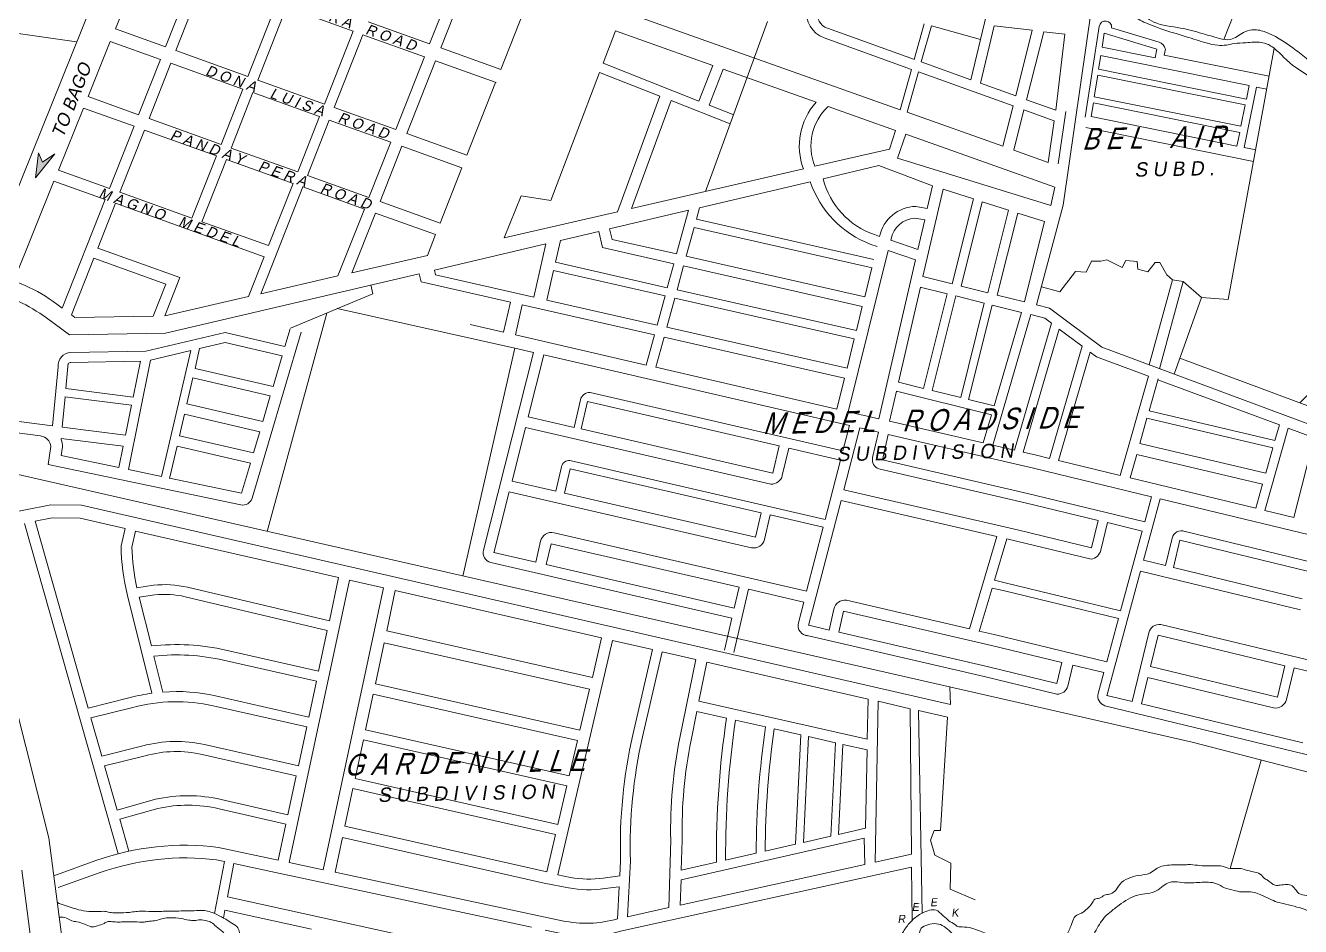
# Model space of a CAD drawing. Header units: metres. Extents: x -460 to 31334, y -1777 to 24987.
# Drawn here: x 101.254 to 102.356, y -750.763 to -749.984 of the extents above; entities that cross this region are included whole.
import ezdxf
from ezdxf.enums import TextEntityAlignment as Align

# ---------------------------------------------------------------- set-up
doc = ezdxf.new("R2010")
doc.units = ezdxf.units.M
doc.header["$MEASUREMENT"] = 0
doc.layers.add('VICINITY_MAP', color=7, linetype='Continuous', lineweight=13)
doc.styles.add('LOT_NO', font='ARIALN.TTF', dxfattribs={"width": 1.5})
doc.styles.add('PX-0', font='leroy')

# ---------------------------------------------------------------- blocks, each defined once
blk = doc.blocks.new('KQEFDFDFG')
at = {"layer": 'VICINITY_MAP', "lineweight": 0}
blk.add_hatch(color=250, dxfattribs=at).paths.add_polyline_path([(25996.659, 4954.055), (25995.899, 4953.554), (25995.645, 4954.116), (25995.473, 4952.574)])
at = {"layer": 'VICINITY_MAP', "color": 250, "lineweight": 0}
for p, q in [((26003.462, 4960.634), (26005.229, 4965.111)), ((26004.101, 4960.404), (26005.868, 4964.881)), ((26019.705, 4960.823), (26021.387, 4965.083)), ((26020.387, 4960.577), (26022.07, 4964.84)), ((26008.528, 4958.813), (26010.296, 4963.29)), ((26009.143, 4958.593), (26010.91, 4963.069)), ((26015.011, 4961.595), (26010.91, 4963.069)), ((26024.081, 4959.25), (26025.769, 4963.526)), ((26053.952, 4962.62), (26052.984, 4958.616)), ((26003.462, 4960.634), (26000.38, 4961.742)), ((26013.244, 4957.119), (26015.011, 4961.595)), ((26019.705, 4960.823), (26015.92, 4962.183)), ((26036.673, 4951.747), (26040.483, 4962.195)), ((26049.51, 4959.865), (26050.12, 4962.06)), ((26049.94, 4959.71), (26050.559, 4961.939)), ((26055.746, 4957.623), (26056.768, 4961.655)), ((26056.413, 4957.383), (26057.475, 4961.571)), ((26060.011, 4956.315), (26060.881, 4961.899)), ((26061.647, 4961.815), (26064.559, 4960.925)), ((26003.157, 4959.862), (26000.07, 4960.972)), ((26013.837, 4956.905), (26015.604, 4961.382)), ((26019.389, 4960.022), (26015.604, 4961.382)), ((26061.189, 4961.486), (26064.428, 4960.497)), ((26008.528, 4958.813), (26004.101, 4960.404)), ((26017.622, 4955.545), (26019.389, 4960.022)), ((26024.081, 4959.25), (26020.387, 4960.577)), ((26060.962, 4960.104), (26070.102, 4958.257)), ((26061.054, 4960.616), (26064.331, 4959.954)), ((26064.428, 4960.497), (26064.319, 4959.956)), ((26064.95, 4960.485), (26064.879, 4960.131)), ((26064.879, 4960.131), (26071.324, 4958.828)), ((26001.813, 4956.458), (26003.157, 4959.862)), ((26002.453, 4956.228), (26003.797, 4959.633)), ((26008.224, 4958.042), (26003.797, 4959.633)), ((26018.304, 4955.3), (26020.071, 4959.777)), ((26023.79, 4958.44), (26020.071, 4959.777)), ((26030.371, 4959.632), (26036.262, 4957.307)), ((26037.123, 4959.491), (26036.262, 4957.307)), ((26037.757, 4959.266), (26036.887, 4957.061)), ((26048.65, 4956.768), (26049.34, 4959.25)), ((26060.842, 4959.255), (26069.933, 4957.418)), ((26013.244, 4957.119), (26009.143, 4958.593)), ((26021.998, 4953.973), (26023.765, 4958.449)), ((26030.156, 4959.067), (26033.869, 4957.602)), ((26049.08, 4956.616), (26049.769, 4959.095)), ((26060.787, 4958.904), (26069.862, 4957.07)), ((26001.813, 4956.458), (25998.701, 4957.576)), ((26006.88, 4954.637), (26008.224, 4958.042)), ((26007.494, 4954.416), (26008.838, 4957.821)), ((26012.939, 4956.347), (26008.838, 4957.821)), ((26031.253, 4950.501), (26033.869, 4957.602)), ((26060.58, 4957.573), (26069.596, 4955.751)), ((26069.805, 4954.446), (26070.557, 4958.165)), ((26069.933, 4957.418), (26070.102, 4958.257)), ((26070.557, 4958.165), (26071.18, 4958.039)), ((26001.535, 4955.752), (25998.417, 4956.872)), ((26017.622, 4955.545), (26013.837, 4956.905)), ((26032.122, 4950.701), (26034.564, 4957.328)), ((26034.564, 4957.328), (26038.187, 4955.899)), ((26036.887, 4957.061), (26038.408, 4956.46)), ((26054.961, 4954.526), (26055.589, 4957.003)), ((26060.521, 4957.195), (26069.52, 4955.377)), ((26069.596, 4955.751), (26069.862, 4957.07)), ((26006.88, 4954.637), (26002.453, 4956.228)), ((26011.595, 4952.942), (26012.939, 4956.347)), ((26012.189, 4952.729), (26013.533, 4956.134)), ((26017.317, 4954.774), (26013.533, 4956.134)), ((26055.629, 4954.288), (26056.256, 4956.763)), ((26058.366, 4953.445), (26058.834, 4956.653)), ((26060.389, 4956.349), (26069.35, 4954.538)), ((26000.025, 4951.928), (26001.535, 4955.752)), ((26000.665, 4951.698), (26002.174, 4955.522)), ((26006.601, 4953.931), (26002.174, 4955.522)), ((26021.998, 4953.973), (26018.304, 4955.3)), ((26048.353, 4955.5), (26047.985, 4954.349)), ((26048.998, 4955.271), (26048.476, 4953.789)), ((26060.067, 4955.672), (26070.364, 4953.591)), ((26069.35, 4954.538), (26069.52, 4955.377)), ((26015.973, 4951.369), (26017.317, 4954.774)), ((26016.656, 4951.124), (26018, 4954.528)), ((26021.693, 4953.201), (26018, 4954.528)), ((26069.805, 4954.446), (26070.508, 4954.304)), ((26005.092, 4950.107), (26006.601, 4953.931)), ((26005.706, 4949.886), (26007.216, 4953.71)), ((26011.317, 4952.237), (26007.216, 4953.71)), ((26011.595, 4952.942), (26007.494, 4954.416)), ((26000.025, 4951.928), (25996.88, 4953.058)), ((26020.349, 4949.796), (26021.693, 4953.201)), ((25999.756, 4951.245), (25996.606, 4952.377)), ((26009.807, 4948.412), (26011.317, 4952.237)), ((26015.973, 4951.369), (26012.189, 4952.729)), ((26050.635, 4952.094), (26050.31, 4950.69)), ((26005.092, 4950.107), (26000.665, 4951.698)), ((26009.318, 4945.456), (26011.91, 4952.023)), ((26015.695, 4950.663), (26011.91, 4952.023)), ((26051.282, 4951.887), (26050.039, 4946.511)), ((26057.915, 4950.872), (26058.158, 4952.016)), ((25997.119, 4944.566), (25999.756, 4951.245)), ((25999.306, 4948.257), (26000.395, 4951.015)), ((26009.538, 4947.73), (26000.395, 4951.015)), ((26014.07, 4946.549), (26015.695, 4950.663)), ((26020.349, 4949.796), (26016.656, 4951.124)), ((26035.628, 4950.584), (26034.891, 4947.898)), ((26036.303, 4950.743), (26036.108, 4950.033)), ((26053.143, 4951.291), (26051.842, 4946.062)), ((26053.693, 4951.115), (26052.401, 4945.923)), ((26055.301, 4950.601), (26054.035, 4945.516)), ((26009.807, 4948.412), (26005.706, 4949.886)), ((26014.928, 4946.746), (26016.377, 4950.418)), ((26020.07, 4949.091), (26016.377, 4950.418)), ((26047.026, 4947.554), (26036.108, 4950.033)), ((26050.148, 4949.991), (26049.727, 4948.17)), ((26055.869, 4950.419), (26054.613, 4945.373)), ((26057.508, 4949.894), (26056.279, 4944.958)), ((26019.566, 4947.813), (26020.07, 4949.091)), ((26030.339, 4948.293), (26030.105, 4949.286)), ((26030.928, 4948.797), (26030.776, 4949.444)), ((26035.97, 4949.527), (26035.486, 4947.762)), ((26046.911, 4947.043), (26035.97, 4949.527)), ((26004.348, 4946.445), (25999.306, 4948.257)), ((26026.86, 4948.523), (26026.117, 4945.248)), ((26027.746, 4948.731), (26027.441, 4947.389)), ((26034.726, 4947.297), (26030.339, 4948.293)), ((26034.891, 4947.898), (26030.928, 4948.797)), ((25997.685, 4944.149), (25999.062, 4947.639)), ((26003.489, 4946.048), (25999.062, 4947.639)), ((26008.572, 4945.284), (26009.538, 4947.73)), ((26034.323, 4945.827), (26027.441, 4947.389)), ((26046.462, 4945.27), (26035.486, 4947.762)), ((26049.582, 4947.543), (26047.322, 4937.764)), ((26019.177, 4946.185), (26019.059, 4946.688)), ((26020.074, 4946.62), (26020.005, 4946.911)), ((26026.117, 4945.248), (26020.074, 4946.62)), ((26027.325, 4946.879), (26026.914, 4945.067)), ((26034.184, 4945.322), (26027.325, 4946.879)), ((26034.726, 4947.297), (26034.323, 4945.827)), ((26035.321, 4947.161), (26034.918, 4945.692)), ((26046.312, 4944.666), (26035.321, 4947.161)), ((26002.708, 4944.069), (26003.489, 4946.048)), ((26003.422, 4944.1), (26004.348, 4946.445)), ((26016.22, 4945.457), (26016.097, 4945.992)), ((26024.676, 4944.937), (26019.177, 4946.185)), ((26049.888, 4945.857), (26048.538, 4940.017)), ((26065.382, 4946.304), (26063.956, 4941.08)), ((26066.045, 4946.198), (26064.598, 4940.841)), ((26011.14, 4943.333), (26016.22, 4945.457)), ((26033.693, 4943.528), (26026.914, 4945.067)), ((26034.184, 4945.322), (26033.693, 4943.528)), ((26034.78, 4945.186), (26034.288, 4943.393)), ((26045.821, 4942.68), (26034.78, 4945.186)), ((26045.946, 4943.188), (26034.918, 4945.692)), ((26050.078, 4939.634), (26051.525, 4945.449)), ((26050.617, 4939.499), (26052.064, 4945.315)), ((26065.485, 4940.512), (26067.172, 4945.226)), ((26024.258, 4943.096), (26024.676, 4944.937)), ((26024.988, 4942.927), (26025.406, 4944.771)), ((26033.528, 4942.927), (26025.406, 4944.771)), ((26052.362, 4939.065), (26053.81, 4944.88)), ((26052.848, 4938.944), (26054.296, 4944.759)), ((26056.105, 4944.309), (26054.421, 4938.552)), ((26056.677, 4944.167), (26054.33, 4936.144)), ((26057.95, 4943.642), (26055.666, 4935.835)), ((26033.528, 4942.927), (26033.019, 4941.07)), ((26034.123, 4942.792), (26033.613, 4940.933)), ((26045.225, 4940.271), (26034.123, 4942.792)), ((26045.375, 4940.876), (26034.288, 4943.393)), ((26058.426, 4943.285), (26056.21, 4935.709)), ((26003.223, 4934.212), (26005.017, 4941.954)), ((26005.279, 4940.855), (26005.564, 4942.081)), ((26059.842, 4942.224), (26057.824, 4935.328)), ((26001.178, 4934.64), (26002.538, 4941.374)), ((26001.471, 4939.103), (26001.918, 4941.317)), ((26060.32, 4941.866), (26058.368, 4935.196)), ((26010.076, 4939.743), (26005.279, 4940.855)), ((26062.177, 4934.275), (26063.908, 4940.381)), ((25997.339, 4939.624), (26001.471, 4939.103)), ((26004.775, 4938.676), (26005.147, 4940.284)), ((26009.91, 4939.181), (26005.147, 4940.284)), ((26050.078, 4939.634), (26048.538, 4940.017)), ((26063.944, 4938.252), (26064.501, 4940.213)), ((25997.275, 4939.12), (26001.37, 4938.604)), ((26048.41, 4939.466), (26047.982, 4937.611)), ((26054.262, 4938.009), (26048.41, 4939.466)), ((26052.362, 4939.065), (26050.617, 4939.499)), ((26054.421, 4938.552), (26052.848, 4938.944)), ((25991.382, 4937.991), (25996.52, 4937.326)), ((26000.998, 4936.763), (26001.37, 4938.604)), ((26004.321, 4936.715), (26004.628, 4938.042)), ((26009.255, 4936.97), (26004.628, 4938.042)), ((26009.44, 4937.595), (26004.775, 4938.676)), ((26054.262, 4938.009), (26053.755, 4936.277)), ((26071.69, 4936.425), (26063.944, 4938.252)), ((26072.147, 4938.036), (26072.149, 4938.045)), ((25997.116, 4937.252), (26000.998, 4936.763)), ((26063.374, 4936.24), (26063.816, 4937.8)), ((26071.562, 4935.974), (26063.816, 4937.8)), ((26071.072, 4932.123), (26072.507, 4937.185)), ((26071.69, 4936.425), (26071.963, 4937.388)), ((25997.05, 4936.553), (26000.859, 4936.072)), ((26008.868, 4935.662), (26004.321, 4936.715)), ((26072.857, 4931.692), (26074.108, 4936.59)), ((26000.594, 4934.763), (26000.859, 4936.072)), ((26003.714, 4934.098), (26004.174, 4936.081)), ((26008.682, 4935.036), (26004.174, 4936.081)), ((26071.12, 4934.413), (26063.374, 4936.24)), ((26071.12, 4934.413), (26071.562, 4935.974)), ((26062.776, 4934.13), (26063.186, 4935.576)), ((26070.931, 4933.749), (26063.186, 4935.576)), ((26070.509, 4932.259), (26070.931, 4933.749)), ((25994.787, 4931.333), (26000.56, 4911.012)), ((25995.443, 4931.461), (25998.707, 4919.973)), ((26052.906, 4924.851), (26054.595, 4930.53)), ((26054.434, 4927.829), (26055.193, 4930.381)), ((26014.785, 4927.842), (26011.076, 4910.479)), ((26014.108, 4927.997), (26013.54, 4925.341)), ((26016.863, 4927.365), (26013.161, 4910.033)), ((26017.594, 4927.197), (26017.066, 4924.724)), ((26038.412, 4923.39), (26039.31, 4927.276)), ((26038.433, 4926.121), (26038.731, 4927.41)), ((26053.496, 4924.675), (26054.293, 4927.355)), ((26037.832, 4923.524), (26038.289, 4925.501)), ((26013.415, 4924.751), (26012.879, 4922.245)), ((26016.91, 4923.993), (26016.368, 4921.456)), ((26030.961, 4924.132), (26027.585, 4909.71)), ((26030.282, 4924.287), (26029.713, 4921.861)), ((26012.746, 4921.624), (26012.276, 4919.422)), ((26016.235, 4920.834), (26015.764, 4918.632)), ((26029.543, 4921.133), (26028.952, 4918.607)), ((26036.27, 4920.398), (26046.619, 4918.058)), ((26046.665, 4920.53), (26046.619, 4918.058)), ((26047.282, 4920.388), (26047.097, 4910.497)), ((26049.263, 4919.934), (26049.338, 4910.99)), ((25998.877, 4919.373), (25999.545, 4917.02)), ((26036.128, 4919.77), (26037.967, 4919.355)), ((26038.517, 4919.23), (26040.361, 4918.813)), ((26049.775, 4919.816), (26050.001, 4907.364)), ((26012.146, 4918.812), (26011.635, 4916.422)), ((26040.901, 4918.691), (26042.54, 4918.32)), ((26015.634, 4918.023), (26015.124, 4915.632)), ((26028.807, 4917.988), (26028.294, 4915.796)), ((26042.212, 4911.603), (26042.54, 4918.32)), ((26042.694, 4911.713), (26043.011, 4918.214)), ((26043.011, 4918.214), (26044.664, 4917.84)), ((26044.384, 4912.097), (26044.664, 4917.84)), ((26044.849, 4912.203), (26045.119, 4917.737)), ((26045.119, 4917.737), (26046.606, 4917.401)), ((26046.606, 4917.401), (26046.516, 4912.583)), ((25999.716, 4916.421), (26000.49, 4913.693)), ((26011.505, 4915.813), (26010.993, 4913.412)), ((26014.993, 4915.023), (26014.498, 4912.705)), ((26028.152, 4915.189), (26027.594, 4912.809)), ((26000.65, 4913.133), (26001.208, 4911.167)), ((26010.871, 4912.842), (26010.397, 4910.624)), ((26027.452, 4912.202), (26026.912, 4909.895)), ((26042.694, 4911.713), (26044.384, 4912.097)), ((26044.849, 4912.203), (26046.516, 4912.583)), ((26014.35, 4912.008), (26013.894, 4909.877)), ((26035.165, 4909.411), (26046.434, 4911.975)), ((26040.345, 4911.178), (26042.212, 4911.603)), ((26044.355, 4911.499), (26044.355, 4911.502)), ((26046.434, 4911.975), (26046.475, 4910.36)), ((26007.089, 4910.531), (26006.484, 4907.336)), ((26037.909, 4910.624), (26039.793, 4911.053)), ((26007.668, 4910.421), (26007.278, 4908.362)), ((26013.161, 4910.033), (26011.076, 4910.479)), ((26035.182, 4910.003), (26037.348, 4910.496)), ((26049.345, 4910.191), (26049.38, 4906.917)), ((26025.456, 4904.37), (26007.278, 4908.362)), ((26007.122, 4907.536), (26007.032, 4907.059)), ((26012.447, 4906.366), (26007.122, 4907.536))]:
    blk.add_line(p, q, dxfattribs=at)
for points in [[(26002.051, 4970.997), (25992.148, 4946.426)], [(26002.179, 4966.207), (26000.38, 4961.742)], [(26022.605, 4966.024), (26048.65, 4956.768)], [(26062.806, 4963.871), (26061.679, 4964.111), (26061.914, 4965.845), (26063.022, 4966.028), (26065.01, 4965.046), (26066.865, 4965.645), (26067.396, 4964.659), (26069.782, 4964.221), (26068.554, 4961.099)], [(26060.433, 4963.148), (26058.675, 4950.906), (26057.028, 4944.771)], [(25997.997, 4960.939), (25991.94, 4961.802)], [(26031.127, 4961.622), (26030.371, 4959.632)], [(26031.127, 4961.622), (26037.123, 4959.491)], [(26050.559, 4961.939), (26053.584, 4961.098)], [(26056.768, 4961.655), (26054.429, 4961.934), (26053.576, 4958.403)], [(26058.214, 4956.735), (26058.776, 4961.416), (26057.475, 4961.571)], [(26000.07, 4960.972), (25998.701, 4957.576)], [(26061.054, 4960.616), (26061.189, 4961.486)], [(26071.64, 4960.55), (26068.806, 4945.099), (26067.172, 4945.226), (26066.045, 4946.198), (26065.382, 4946.304), (26065.05, 4946.611), (26064.601, 4947.372), (26064.33, 4947.366), (26063.865, 4946.793), (26063.265, 4946.966), (26063.212, 4947.431), (26062.528, 4947.504), (26062.287, 4947.076), (26061.345, 4947.545), (26060.989, 4947.462), (26060.403, 4947.461), (26060.07, 4946.772), (26059.418, 4946.824), (26058.467, 4945.57), (26057.325, 4945.876)], [(26060.842, 4959.255), (26060.974, 4960.102)], [(26037.757, 4959.266), (26043.473, 4957.234)], [(26052.984, 4958.616), (26049.94, 4959.71)], [(26030.156, 4959.067), (26027.16, 4951.178), (26025.334, 4951.465), (26024.297, 4948.901)], [(26055.589, 4957.003), (26049.769, 4959.095)], [(26055.746, 4957.623), (26053.576, 4958.403)], [(26060.58, 4957.573), (26060.787, 4958.904)], [(25998.417, 4956.872), (25996.88, 4953.058)], [(26044.217, 4956.97), (26048.353, 4955.5)], [(26058.214, 4956.735), (26056.413, 4957.383)], [(26060.389, 4956.349), (26060.521, 4957.195)], [(26049.08, 4956.616), (26054.961, 4954.526)], [(26058.121, 4956.092), (26056.256, 4956.763)], [(26057.748, 4953.535), (26058.121, 4956.092)], [(26048.998, 4955.271), (26058.158, 4952.016)], [(26047.985, 4954.349), (26047.985, 4954.349), (26043.397, 4953.294)], [(26057.915, 4950.872), (26048.476, 4953.789)], [(26055.629, 4954.288), (26057.748, 4953.535)], [(26042.691, 4953.131), (26032.122, 4950.701)], [(26050.635, 4952.094), (26047.331, 4953.333), (26043.903, 4952.511)], [(26073.214, 4938.741), (26083.162, 4948.807), (26085.257, 4947.891), (26091.428, 4953.306)], [(25996.606, 4952.377), (25994.135, 4946.247)], [(26043.112, 4952.344), (26036.303, 4950.743)], [(26053.143, 4951.291), (26051.282, 4951.887)], [(26035.628, 4950.584), (26030.776, 4949.444)], [(26055.301, 4950.601), (26053.693, 4951.115)], [(26031.253, 4950.501), (26024.297, 4948.901)], [(26057.508, 4949.894), (26055.869, 4950.419)], [(26030.105, 4949.286), (26027.746, 4948.731)], [(26026.86, 4948.523), (26020.005, 4946.911)], [(26049.727, 4948.17), (26048.059, 4948.742)], [(26019.566, 4947.813), (26014.928, 4946.746)], [(26045.448, 4938.186), (26047.905, 4948.119)], [(26049.582, 4947.543), (26047.905, 4948.119)], [(26046.462, 4945.27), (26046.901, 4947.046)], [(26014.07, 4946.549), (26009.318, 4945.456)], [(26051.525, 4945.449), (26049.877, 4945.859)], [(26051.842, 4946.062), (26050.039, 4946.511)], [(26054.035, 4945.516), (26052.401, 4945.923)], [(26008.572, 4945.284), (26003.422, 4944.1)], [(26053.81, 4944.88), (26052.064, 4945.315)], [(26056.279, 4944.958), (26054.613, 4945.373)], [(26009.708, 4930.837), (26013.377, 4944.268)], [(26014.022, 4944.538), (26024.947, 4942.1), (26021.754, 4928.091)], [(26045.946, 4943.188), (26046.312, 4944.666)], [(26056.105, 4944.309), (26054.296, 4944.759)], [(26087.882, 4932.187), (26061.045, 4942.162), (26057.829, 4944.572), (26057.028, 4944.771)], [(26002.708, 4944.069), (25997.893, 4943.995), (25997.685, 4944.149)], [(26022.208, 4943.569), (26024.258, 4943.096)], [(26057.95, 4943.642), (26057.535, 4943.953), (26056.677, 4944.167)], [(26010.808, 4942.214), (26011.128, 4943.295)], [(26024.988, 4942.927), (26033.019, 4941.07)], [(26045.375, 4940.876), (26045.821, 4942.68)], [(26059.842, 4942.224), (26058.426, 4943.285)], [(26005.017, 4941.954), (26002.538, 4941.374)], [(26010.637, 4941.637), (26007.13, 4942.447), (26005.564, 4942.081)], [(26024.947, 4942.1), (26026.089, 4941.836)], [(25991.146, 4935.068), (26066.597, 4917.871), (26082.208, 4913.844), (26086.507, 4927.551), (26088.173, 4933.169), (26065.835, 4941.489)], [(26010.076, 4939.743), (26010.637, 4941.637)], [(26026.734, 4941.687), (26025.773, 4937.887)], [(26026.734, 4941.687), (26045.521, 4937.344)], [(26063.908, 4940.381), (26060.72, 4941.566), (26060.32, 4941.866)], [(26033.613, 4940.933), (26044.752, 4938.358)], [(26044.752, 4938.358), (26045.225, 4940.271)], [(26071.963, 4937.388), (26064.487, 4940.166)], [(25997.291, 4939.118), (25997.116, 4937.252)], [(26009.44, 4937.595), (26009.91, 4939.181)], [(26029.021, 4937.136), (26029.411, 4938.822)], [(26029.411, 4938.822), (26041.191, 4936.099)], [(26029.585, 4939.389), (26045.121, 4935.797)], [(26045.451, 4938.196), (26047.322, 4937.764)], [(26025.607, 4937.231), (26024.773, 4933.935)], [(26025.607, 4937.231), (26040.695, 4933.743)], [(26025.773, 4937.887), (26028.584, 4937.237)], [(26045.521, 4937.344), (26045.121, 4935.797)], [(26046.155, 4937.197), (26045.174, 4933.402)], [(26046.155, 4937.197), (26047.306, 4936.931)], [(26047.982, 4937.611), (26053.755, 4936.277)], [(26074.108, 4936.59), (26072.507, 4937.185)], [(25997.05, 4936.553), (25997.043, 4936.481)], [(26008.868, 4935.662), (26009.255, 4936.97)], [(26029.021, 4937.136), (26040.801, 4934.413)], [(26047.905, 4936.793), (26047.545, 4935.237)], [(26047.905, 4936.793), (26056.84, 4934.727), (26064.098, 4932.972)], [(26041.191, 4936.099), (26040.801, 4934.413)], [(26041.785, 4935.962), (26044.973, 4935.225)], [(26054.33, 4936.144), (26055.666, 4935.835)], [(26056.21, 4935.709), (26057.028, 4935.52), (26057.824, 4935.328)], [(26003.717, 4934.108), (26008.133, 4933.183), (26008.682, 4935.036)], [(26028.336, 4935.2), (26044.028, 4931.573)], [(26044.973, 4935.225), (26044.028, 4931.573)], [(26047.545, 4935.237), (26056.473, 4933.173), (26063.68, 4931.43)], [(26058.368, 4935.196), (26062.177, 4934.275)], [(26001.178, 4934.64), (26003.223, 4934.212)], [(26028.004, 4933.189), (26028.351, 4934.689)], [(26028.351, 4934.689), (26040.095, 4931.975)], [(26047.332, 4934.68), (26056.337, 4932.598), (26060.814, 4931.515)], [(26062.776, 4934.13), (26070.509, 4932.259)], [(26024.607, 4933.278), (26023.657, 4929.523)], [(26024.607, 4933.278), (26039.502, 4929.834)], [(26024.773, 4933.935), (26027.465, 4933.313)], [(26045.174, 4933.402), (26055.939, 4930.914), (26060.407, 4929.833)], [(26028.004, 4933.189), (26039.748, 4930.474)], [(26045.004, 4932.747), (26043.012, 4925.045)], [(26045.004, 4932.747), (26054.595, 4930.53)], [(26064.631, 4932.843), (26063.605, 4929.06)], [(26064.098, 4932.972), (26063.68, 4931.43)], [(26064.631, 4932.843), (26076.711, 4929.921)], [(25991.413, 4931.493), (25996.419, 4932.472), (25998.306, 4932.446), (26051.738, 4920.191), (26051.698, 4921.267)], [(26040.095, 4931.975), (26039.748, 4930.474)], [(26040.646, 4931.847), (26043.904, 4931.094)], [(26071.072, 4932.123), (26072.857, 4931.692)], [(25995.443, 4931.461), (25996.492, 4931.666), (25998.21, 4931.643), (26000.975, 4931.009)], [(26043.904, 4931.094), (26042.889, 4927.167)], [(26060.814, 4931.515), (26060.407, 4929.833)], [(26061.393, 4931.375), (26063.525, 4930.859)], [(26001.626, 4930.86), (26014.108, 4927.997)], [(26027.356, 4930.757), (26042.889, 4927.167)], [(26055.193, 4930.381), (26060.389, 4929.128)], [(26063.525, 4930.859), (26062.197, 4925.959)], [(26065.44, 4928.616), (26065.847, 4930.298)], [(26065.847, 4930.298), (26073.771, 4928.381)], [(26066.005, 4930.868), (26076.288, 4928.38)], [(26023.661, 4929.536), (26026.235, 4928.941)], [(26026.877, 4928.792), (26027.175, 4930.081)], [(26027.175, 4930.081), (26038.731, 4927.41)], [(26023.472, 4928.927), (26038.289, 4925.501)], [(26026.877, 4928.792), (26038.433, 4926.121)], [(26063.605, 4929.06), (26064.955, 4928.733)], [(26065.44, 4928.616), (26073.364, 4926.699)], [(26014.785, 4927.842), (26016.863, 4927.365)], [(26054.434, 4927.829), (26055.097, 4927.676), (26062.197, 4925.959)], [(26063.425, 4928.395), (26061.347, 4920.73)], [(26063.425, 4928.395), (26073.26, 4926.021)], [(26017.594, 4927.197), (26030.282, 4924.287)], [(26039.31, 4927.276), (26042.713, 4926.489)], [(26054.293, 4927.355), (26054.983, 4927.195), (26062.067, 4925.482)], [(26002.594, 4923.791), (26001.844, 4926.788)], [(26045.338, 4926.6), (26052.906, 4924.851)], [(26044.864, 4924.634), (26045.162, 4925.923)], [(26045.162, 4925.923), (26054.261, 4923.82), (26058.587, 4922.774)], [(26062.067, 4925.482), (26061.347, 4922.825)], [(26029.713, 4921.861), (26017.066, 4924.724)], [(26043.016, 4925.061), (26044.269, 4924.772)], [(26053.507, 4924.712), (26054.422, 4924.501), (26061.347, 4922.825)], [(26064.677, 4925.116), (26074.726, 4922.685)], [(26029.543, 4921.133), (26016.91, 4923.993)], [(26030.961, 4924.132), (26033.407, 4923.571)], [(26042.735, 4924.474), (26053.81, 4921.914), (26058.279, 4920.833)], [(26044.864, 4924.634), (26053.99, 4922.525), (26058.276, 4921.488)], [(26064.041, 4922.53), (26064.508, 4924.459)], [(26064.508, 4924.459), (26072.304, 4922.573)], [(26003.302, 4920.958), (26002.749, 4923.168)], [(26034, 4923.435), (26036.069, 4922.96)], [(26036.756, 4922.802), (26036.27, 4920.398)], [(26036.756, 4922.802), (26046.665, 4920.53)], [(26058.587, 4922.774), (26058.276, 4921.488)], [(26059.256, 4922.612), (26061.164, 4922.15)], [(26064.041, 4922.53), (26071.837, 4920.644)], [(26072.304, 4922.573), (26071.837, 4920.644)], [(26072.866, 4922.437), (26074.547, 4922.031)], [(26063.485, 4920.228), (26063.877, 4921.85)], [(26063.877, 4921.85), (26071.596, 4919.983)], [(26028.807, 4917.988), (26016.235, 4920.834)], [(26028.952, 4918.607), (26016.368, 4921.456)], [(26061.351, 4920.744), (26062.904, 4920.369)], [(26047.282, 4920.388), (26049.263, 4919.934)], [(26061.235, 4920.118), (26075.996, 4916.547)], [(26063.485, 4920.228), (26073.395, 4917.831)], [(26049.775, 4919.816), (26051.546, 4919.41)], [(26051.546, 4919.41), (26051.123, 4912.443), (26050.73, 4912.433), (26050.5, 4911.842), (26050.769, 4910.927), (26051.767, 4910.433), (26051.724, 4908.832), (26053.263, 4908.184)], [(26028.294, 4915.796), (26015.764, 4918.632)], [(26028.152, 4915.189), (26015.634, 4918.023)], [(26070.845, 4916.775), (26068.934, 4910.108)], [(26027.594, 4912.809), (26015.124, 4915.632)], [(26027.452, 4912.202), (26014.993, 4915.023)], [(26026.912, 4909.895), (26014.498, 4912.705)], [(26026.75, 4909.201), (26014.35, 4912.008)], [(26047.097, 4910.497), (26049.338, 4910.99)], [(26007.665, 4910.408), (26010.234, 4909.859)], [(26010.234, 4909.859), (26025.972, 4906.497)], [(26035.12, 4907.858), (26046.475, 4910.36)], [(26031.362, 4908.988), (26031.256, 4907.007)], [(26035.165, 4909.411), (26035.12, 4907.858)], [(26031.873, 4907.143), (26034.411, 4907.702)]]:
    blk.add_lwpolyline(points, dxfattribs=at)
for points in [[(26049.34, 4959.25), (26043.964, 4961.183, -0.367047), (26042.91, 4963.016), (26043.065, 4964.02)], [(26049.527, 4959.859), (26044.18, 4961.782, -0.369298), (26043.537, 4962.909), (26043.682, 4963.849)], [(26047.224, 4948.353), (26046.846, 4948.482, -0.221853), (26043.112, 4952.344)], [(26047.378, 4948.976), (26047.054, 4949.088, -0.249814), (26043.903, 4952.511)], [(26047.378, 4948.976, -0.351231), (26049.605, 4950.827), (26050.31, 4950.69)], [(26048.059, 4948.742), (26048.078, 4948.819, -0.341502), (26049.549, 4950.107), (26050.148, 4949.991)], [(26019.059, 4946.688), (26003.458, 4943.02), (25997.552, 4942.929), (25996.146, 4943.965, 0.050614), (25994.412, 4944.991), (25993.738, 4945.263)], [(25997.119, 4944.566), (25996.776, 4944.819, 0.051232), (25994.833, 4945.965), (25994.135, 4946.247)], [(25993.738, 4945.263), (25992.865, 4943.097, 0.178367), (25992.046, 4928.771), (25996.296, 4911.982), (25999.068, 4890.687, -0.038555), (25999.238, 4887.444, -0.038555)], [(25991.291, 4937.288), (25995.777, 4936.707, -0.342935), (25996.422, 4936.056), (25996.254, 4934.947), (26008.099, 4932.465, 0.399311), (26008.787, 4932.89), (26011.809, 4943.094)], [(26010.808, 4942.214), (26007.129, 4943.064), (26002.25, 4941.924), (25997.635, 4941.832, 0.436697), (25996.862, 4940.963), (25996.52, 4937.326)], [(26001.918, 4941.317), (25997.647, 4941.231, 0.496781), (25997.467, 4940.983), (25997.339, 4939.624)], [(26026.089, 4941.836), (26023.015, 4929.685, 0.416803), (26023.472, 4928.927, 0.402165)], [(26028.584, 4937.237), (26028.974, 4938.923, -0.361201), (26029.585, 4939.389, -0.361201)], [(25997.043, 4936.481, -0.079598), (25997.136, 4936.03), (25997.056, 4935.504), (26000.594, 4934.763)], [(26047.306, 4936.931), (26046.947, 4935.375, 0.383639), (26047.332, 4934.68, -0.062351)], [(26041.785, 4935.962), (26041.395, 4934.276, -0.361068), (26040.695, 4933.743, -0.620352)], [(26027.465, 4933.313), (26027.812, 4934.814, -0.369632), (26028.336, 4935.2, -0.369632)], [(26040.646, 4931.847), (26040.299, 4930.346, -0.406607), (26039.502, 4929.834, -0.515218)], [(26002.632, 4920.886), (26001.127, 4926.899, -0.057993), (26000.731, 4929.945), (26000.975, 4931.009)], [(26061.393, 4931.375), (26060.986, 4929.693, -0.295897), (26060.389, 4929.128, -2.203101)], [(26001.701, 4927.376, -0.049987), (26001.4, 4929.875), (26001.626, 4930.86)], [(26026.235, 4928.941), (26026.533, 4930.23, -0.421389), (26027.356, 4930.757, -0.31088)], [(26064.955, 4928.733), (26065.362, 4930.415, -0.452881), (26066.155, 4930.831, -0.183501)], [(26013.553, 4925.338), (26004.809, 4927.402, 0.086645), (26002.728, 4927.525), (26001.701, 4927.376)], [(26013.415, 4924.751), (26004.671, 4926.816, 0.086234), (26002.805, 4926.928), (26001.844, 4926.788)], [(26042.713, 4926.489), (26042.382, 4925.208, 0.480287), (26042.972, 4924.419)], [(26044.269, 4924.772), (26044.567, 4926.061, -0.38385), (26045.338, 4926.6, -0.319701)], [(26062.904, 4920.369), (26063.927, 4924.599, -0.382055), (26064.677, 4925.116, -0.632117)], [(26012.879, 4922.245), (26007.179, 4923.536, 0.083733), (26002.594, 4923.791, 0.083733)], [(26012.746, 4921.624), (26007.038, 4922.916, 0.082098), (26002.749, 4923.168, 0.082098)], [(26033.407, 4923.571), (26032.207, 4918.333, 0.063903), (26031.448, 4910.584), (26031.398, 4909.654)], [(26034, 4923.435), (26032.8, 4918.197, 0.064115), (26032.057, 4910.577), (26031.873, 4907.143)], [(26036.069, 4922.96), (26035.093, 4918.132, 0.055035), (26034.531, 4911.859), (26034.411, 4907.702)], [(26059.256, 4922.612), (26058.945, 4921.326, -0.36273), (26058.279, 4920.833, -10.847888)], [(26072.866, 4922.437), (26072.4, 4920.508, -0.39649), (26071.596, 4919.983, 18.757275)], [(26061.164, 4922.15), (26060.818, 4920.873, 0.404725), (26061.235, 4920.118)], [(26002.632, 4920.886, 0.031226), (26001.296, 4920.616), (25998.707, 4919.973)], [(26012.276, 4919.422), (26006.541, 4920.72, 0.074766), (26003.302, 4920.958, 0.074766)], [(26012.146, 4918.812), (26006.404, 4920.112, 0.122026), (26001.452, 4920.012), (25998.877, 4919.373)], [(26036.143, 4919.767), (26035.784, 4917.993, 0.05519), (26035.236, 4911.857), (26035.182, 4910.003)], [(26011.635, 4916.422), (26005.864, 4917.728, 0.122755), (26002.066, 4917.646), (25999.545, 4917.02)], [(26011.505, 4915.813), (26005.727, 4917.121, 0.122998), (26002.223, 4917.043), (25999.716, 4916.421)], [(26010.993, 4913.412), (26006.887, 4914.352, 0.111578), (26002.845, 4914.362), (26000.49, 4913.693)], [(26010.871, 4912.842), (26006.757, 4913.783, 0.111094), (26002.988, 4913.797), (26000.65, 4913.133)], [(25996.598, 4909.665), (25999.184, 4910.588, -0.117957), (26006.73, 4911.407), (26010.397, 4910.624)], [(25996.861, 4908.929), (25999.447, 4909.852, -0.117429), (26006.599, 4910.636), (26007.089, 4910.531)], [(25994.626, 4910.013), (25997.174, 4890.44, -0.149078), (25995.32, 4879.409), (25972.281, 4830.852), (25963.476, 4812.659)], [(26013.894, 4909.877), (26027.86, 4906.894, 0.12256), (26031.256, 4907.007)], [(26026.807, 4906.319), (26027.697, 4906.129, 0.121772), (26031.447, 4906.249), (26049.345, 4910.191)], [(26026.75, 4909.201), (26028.248, 4908.918, 0.082515), (26030.476, 4908.869), (26031.362, 4908.988)], [(26027.585, 4909.71), (26028.369, 4909.562, 0.082628), (26030.386, 4909.518), (26031.398, 4909.654)]]:
    blk.add_lwpolyline(points, format="xyb", dxfattribs=at)
blk.add_lwpolyline([(25995.645, 4954.116), (25995.473, 4952.574), (25996.659, 4954.055), (25995.899, 4953.554)], close=True, dxfattribs=at)
for centre, radius, start, end in [((26061.262, 4961.84), 0.386, 356.28591, 171.14634), ((26064.394, 4960.385), 0.565, 10.1617, 73.01656), ((26046.471, 4954.537), 4.033, 138.02602, 200.39493), ((26046.471, 4954.537), 3.317, 132.81478, 202.01578), ((26093.614, 4911.015), 56.269, 171.47663, 180.52823), ((26093.614, 4911.015), 55.706, 171.51927, 180.40218), ((26093.614, 4911.015), 53.821, 171.66876, 179.95983), ((26093.614, 4911.015), 53.269, 171.71454, 179.82425)]:
    blk.add_arc(centre, radius, start, end, dxfattribs=at)
for points in [[(26007.828, 4980.231), (26008.459, 4980.106), (26009.303, 4980.123), (26009.745, 4980.131), (26010.465, 4980.266), (26010.864, 4980.395), (26011.632, 4980.169), (26012.159, 4979.939), (26012.607, 4979.666), (26012.942, 4978.991), (26013.394, 4978.478), (26014.123, 4978.171), (26014.526, 4978.139), (26015.33, 4978.115), (26015.932, 4978.167), (26016.255, 4978.093), (26016.82, 4977.944), (26017.305, 4977.833), (26017.824, 4978.004), (26018.904, 4978.226), (26019.346, 4978.235), (26019.914, 4977.965), (26020.844, 4977.662), (26021.977, 4977.283), (26022.225, 4976.927), (26022.871, 4976.779), (26024.355, 4976.889), (26024.715, 4976.977), (26025.323, 4976.748), (26025.486, 4976.631), (26025.694, 4976.273), (26025.903, 4975.876), (26026.035, 4975.276), (26025.851, 4974.429), (26025.778, 4974.067), (26025.949, 4973.548), (26026.274, 4973.394), (26026.67, 4973.683), (26026.822, 4974.087), (26026.737, 4974.327), (26026.726, 4974.889), (26027.038, 4975.377), (26027.234, 4975.621), (26027.955, 4975.716), (26028.315, 4975.804), (26028.756, 4975.853), (26029.236, 4975.983), (26029.799, 4975.954), (26030.282, 4975.883), (26030.849, 4975.694), (26031.336, 4975.422), (26031.786, 4975.03), (26032.534, 4974.919), (26033.161, 4975.734), (26033.717, 4976.067), (26034.516, 4976.283), (26034.753, 4976.489), (26035.633, 4976.667), (26036.148, 4977.079), (26036.786, 4977.292), (26037.104, 4977.459), (26037.627, 4977.47), (26038.027, 4977.558), (26038.832, 4977.454), (26039.237, 4977.301), (26039.767, 4976.95), (26040.335, 4976.64), (26040.902, 4976.451), (26041.545, 4976.424), (26042.308, 4976.439), (26042.747, 4976.608), (26043.388, 4976.701), (26043.949, 4976.793), (26044.789, 4976.814), (26045.36, 4976.54), (26045.766, 4976.347), (26046.212, 4976.155), (26047.132, 4976.334), (26047.558, 4977.146), (26047.426, 4977.745), (26046.973, 4978.258), (26046.803, 4978.737), (26047.516, 4979.273), (26047.835, 4979.4), (26048.438, 4979.372), (26049.032, 4979.387), (26049.772, 4978.957), (26049.979, 4978.68), (26050.147, 4978.322), (26050.485, 4977.485), (26050.704, 4976.566), (26051.074, 4976.132), (26051.594, 4976.262), (26051.706, 4976.706), (26051.693, 4977.349), (26052.009, 4977.636), (26052.447, 4977.845), (26052.766, 4977.932), (26053.493, 4977.786), (26054.422, 4977.523), (26055.069, 4977.295), (26055.523, 4976.702), (26055.453, 4976.219), (26055.465, 4975.617), (26055.757, 4975.061), (26056.345, 4973.787), (26056.631, 4973.552), (26057.652, 4972.729), (26058.098, 4972.537), (26058.866, 4972.272), (26060.002, 4971.732), (26060.854, 4971.348), (26061.338, 4971.237), (26061.78, 4971.246), (26062.223, 4971.214), (26062.669, 4970.982), (26063.343, 4970.498), (26063.718, 4969.823), (26063.854, 4969.023), (26064.188, 4968.427), (26064.396, 4968.07), (26064.643, 4967.754), (26064.818, 4967.034), (26064.637, 4966.067), (26064.367, 4965.499), (26064.015, 4965.011), (26063.743, 4964.523), (26063.552, 4964.038), (26063.481, 4963.554), (26063.575, 4962.874), (26063.743, 4962.516), (26064.232, 4962.164), (26065.887, 4961.796), (26067.22, 4961.461), (26068.271, 4961.16), (26068.955, 4961.094), (26069.75, 4961.511), (26070.269, 4961.682), (26071.035, 4961.577), (26072.783, 4960.568), (26073.599, 4959.942), (26074.131, 4959.47), (26074.497, 4959.237), (26074.862, 4959.083), (26075.266, 4958.971), (26075.669, 4958.899), (26076.113, 4958.827), (26076.476, 4958.714), (26076.563, 4958.395), (26076.976, 4957.841), (26077.107, 4957.321), (26077.554, 4957.049), (26078.085, 4956.618), (26078.519, 4956.17), (26079.653, 4955.751), (26080.055, 4955.759), (26080.45, 4956.088), (26080.925, 4956.459), (26081.68, 4956.876), (26081.955, 4957.162), (26082.033, 4957.284), (26082.792, 4957.54), (26082.95, 4957.664), (26083.633, 4957.677), (26084.358, 4957.571), (26084.965, 4957.343), (26085.492, 4957.112), (26085.896, 4957.04), (26086.374, 4957.25), (26086.693, 4957.377), (26087.255, 4957.388), (26087.782, 4957.158), (26088.066, 4957.003), (26088.511, 4956.891), (26088.954, 4956.82), (26089.235, 4956.825), (26089.679, 4956.714), (26090.049, 4956.32), (26090.296, 4956.043), (26090.586, 4955.567), (26090.995, 4955.214), (26091.36, 4955.061), (26091.73, 4954.627), (26092.942, 4954.33), (26093.624, 4954.343), (26094.389, 4954.278), (26094.831, 4954.287), (26095.147, 4954.574), (26095.463, 4954.821), (26095.66, 4955.026), (26095.974, 4955.394), (26096.719, 4956.332), (26097.789, 4957.076), (26098.47, 4957.17), (26099.352, 4957.308), (26099.991, 4957.482), (26101.191, 4957.746), (26101.869, 4958.001), (26102.663, 4958.498), (26103.15, 4958.267), (26103.398, 4957.911), (26103.496, 4957.029), (26103.789, 4956.433), (26104.078, 4956.037), (26104.387, 4955.634), (26105.082, 4955.006), (26105.368, 4954.771), (26105.814, 4954.579), (26106.499, 4954.512), (26107.307, 4954.247), (26107.874, 4954.058), (26108.439, 4953.908), (26108.649, 4953.471), (26108.897, 4953.114), (26109.149, 4952.557), (26109.354, 4952.36), (26109.842, 4952.089), (26110.246, 4951.977), (26110.774, 4951.706), (26111.621, 4951.522), (26112.3, 4951.737), (26112.776, 4952.027), (26113.575, 4952.284), (26114.255, 4952.458), (26114.696, 4952.467), (26115.063, 4952.233), (26116.16, 4951.613), (26116.648, 4951.341), (26117.501, 4950.877), (26117.632, 4950.357), (26117.889, 4949.559), (26118.571, 4948.598), (26119.666, 4948.058), (26120.396, 4947.751), (26121.006, 4947.402), (26121.455, 4947.009), (26122.279, 4946.022), (26122.767, 4945.71), (26123.294, 4945.48), (26123.623, 4945.125), (26124.559, 4944.542), (26125.447, 4944.318), (26126.135, 4944.091), (26126.821, 4943.944), (26127.585, 4943.879), (26128.189, 4943.851), (26129.039, 4943.547), (26130.398, 4943.895), (26130.911, 4944.387), (26132.365, 4946.022), (26133.743, 4947.415), (26134.451, 4948.192), (26135.514, 4949.297)], [(26137.05, 4934.728), (26136.815, 4935.001), (26136.372, 4935.033), (26136.008, 4935.146), (26135.477, 4935.577), (26135.031, 4935.769), (26134.389, 4935.756), (26133.988, 4935.708), (26133.625, 4935.741), (26133.301, 4935.895), (26132.695, 4936.043), (26132.052, 4936.071), (26131.032, 4936.813), (26130.506, 4937.004), (26129.983, 4937.033), (26129.538, 4937.185), (26129.255, 4937.3), (26128.933, 4937.294), (26128.409, 4937.363), (26128.127, 4937.398), (26127.605, 4937.388), (26127.408, 4937.223), (26127.172, 4936.937), (26126.937, 4936.651), (26125.978, 4936.391), (26126.023, 4936.151), (26126.226, 4936.035), (26126.718, 4935.523), (26126.966, 4935.166), (26127.093, 4934.848), (26127.219, 4934.609), (26127.468, 4934.213), (26127.716, 4933.856), (26128.007, 4933.38), (26128.134, 4933.021), (26128.065, 4932.458), (26128.031, 4932.136), (26128.161, 4931.697), (26128.371, 4931.219), (26128.662, 4930.743), (26128.582, 4930.742), (26128.297, 4930.896), (26128.132, 4931.134), (26127.965, 4931.452), (26127.674, 4931.928), (26127.461, 4932.526), (26127.329, 4933.126), (26127.157, 4933.684), (26126.945, 4934.202), (26126.611, 4934.878), (26126.362, 4935.275), (26126.116, 4935.511), (26125.59, 4935.701), (26124.984, 4935.85), (26124.337, 4936.037), (26123.159, 4936.697), (26123.053, 4937.979), (26122.558, 4938.612), (26122.027, 4939.043), (26120.941, 4939.604), (26120.167, 4940.151), (26118.995, 4940.449), (26118.225, 4940.795), (26117.292, 4941.258), (26116.611, 4941.124), (26116.01, 4941.032), (26115.729, 4941.026), (26115, 4941.333), (26114.111, 4941.556), (26113.628, 4941.627), (26112.865, 4941.572), (26112.346, 4941.401), (26111.586, 4941.265), (26110.983, 4941.253), (26110.14, 4941.236), (26109.614, 4941.386), (26109.001, 4941.896), (26108.461, 4942.769), (26108.36, 4943.811), (26107.163, 4945.393), (26105.456, 4946.363), (26104.358, 4947.023), (26103.826, 4947.535), (26103.455, 4947.969), (26103.201, 4948.647), (26103.107, 4949.327), (26102.735, 4949.842), (26102.205, 4950.233), (26100.63, 4950.603), (26100.11, 4950.512), (26099.67, 4950.423), (26098.868, 4950.327), (26098.467, 4950.279), (26097.739, 4950.505), (26097.127, 4950.975), (26096.354, 4951.441), (26095.378, 4952.024), (26094.644, 4952.572), (26093.602, 4953.212), (26092.394, 4953.308), (26091.349, 4953.328), (26090.238, 4954.63), (26089.9, 4955.467), (26089.49, 4955.9), (26088.802, 4956.128), (26088.113, 4956.435), (26087.748, 4956.588), (26087.02, 4956.815), (26086.498, 4956.804), (26086.019, 4956.634), (26085.7, 4956.507), (26085.016, 4956.574), (26084.693, 4956.648), (26084.168, 4956.758), (26083.524, 4956.825), (26083.043, 4956.776), (26082.526, 4956.524), (26082.128, 4956.316), (26081.574, 4955.863), (26081.059, 4955.532), (26080.7, 4955.364), (26080.101, 4955.191), (26079.499, 4955.179), (26079.016, 4955.21), (26078.409, 4955.398), (26078, 4955.752), (26077.834, 4956.029), (26077.342, 4956.501), (26076.974, 4956.855), (26076.488, 4957.047), (26076.033, 4957.68), (26075.985, 4958.081), (26075.739, 4958.317), (26075.137, 4958.264), (26074.774, 4958.378), (26073.881, 4958.801), (26072.209, 4960.013), (26071.514, 4960.641), (26070.865, 4960.91), (26069.901, 4960.89), (26069.179, 4960.836), (26068.699, 4960.746), (26068.177, 4960.736), (26067.45, 4960.882), (26066.844, 4961.07), (26066.237, 4961.259), (26063.739, 4962.113), (26062.924, 4962.659), (26062.67, 4963.296), (26062.781, 4963.78), (26062.931, 4964.345), (26063.199, 4964.993), (26063.39, 4965.519), (26063.582, 4965.924), (26063.934, 4966.413), (26064.127, 4966.818), (26064.199, 4967.261), (26064.069, 4967.701), (26063.656, 4968.295), (26063.285, 4968.769), (26062.994, 4969.245), (26062.783, 4969.763), (26061.774, 4969.944), (26060.969, 4970.048), (26060.122, 4970.192), (26058.783, 4970.848), (26057.523, 4971.545), (26056.227, 4972.082), (26055.243, 4973.026), (26055.137, 4973.733), (26054.273, 4974.759), (26054.246, 4976.084), (26053.759, 4976.355), (26052.833, 4976.417), (26052.517, 4976.13), (26052.362, 4975.886), (26052.45, 4975.486), (26052.537, 4975.166), (26052.46, 4974.964), (26051.662, 4974.707), (26050.895, 4974.853), (26050.444, 4975.325), (26050.028, 4976.04), (26049.653, 4976.715), (26049.279, 4977.31), (26049.185, 4978.031), (26048.699, 4978.222), (26048.378, 4978.175), (26048.183, 4977.89), (26048.272, 4977.45), (26048.525, 4976.853), (26048.662, 4976.013), (26048.67, 4975.611), (26048.595, 4975.369), (26047.755, 4975.151), (26046.868, 4975.294), (26046.349, 4975.123), (26046.031, 4974.956), (26045.308, 4974.942), (26044.744, 4975.011), (26044.576, 4975.369), (26043.886, 4975.717), (26043.282, 4975.785), (26042.406, 4975.406), (26042.088, 4975.239), (26041.524, 4975.268), (26041.323, 4975.304), (26041.001, 4975.338), (26040.397, 4975.406), (26040.115, 4975.401), (26039.751, 4975.554), (26039.302, 4975.866), (26038.893, 4976.26), (26038.608, 4976.455), (26037.922, 4976.602), (26037.321, 4976.469), (26036.922, 4976.341), (26036.204, 4976.086), (26035.685, 4975.915), (26035.327, 4975.747), (26034.848, 4975.577), (26034.452, 4975.288), (26033.7, 4974.711), (26033.186, 4974.299), (26032.71, 4973.968), (26031.827, 4973.91), (26031.184, 4973.938), (26030.691, 4974.45), (26029.798, 4974.914), (26028.949, 4975.178), (26028.469, 4975.088), (26027.829, 4974.915), (26027.438, 4974.385), (26027.33, 4973.74), (26027.385, 4972.979), (26027.273, 4972.575), (26026.956, 4972.328), (26026.078, 4972.069), (26025.758, 4971.982), (26025.262, 4972.655), (26024.88, 4973.692), (26025.107, 4974.379), (26025.418, 4974.907), (26025.123, 4975.584), (26024.594, 4975.934), (26024.19, 4976.047), (26023.467, 4976.032), (26022.708, 4975.816), (26022.219, 4976.128), (26021.332, 4976.311), (26021.088, 4976.746), (26020.199, 4976.969), (26018.913, 4976.984), (26017.828, 4977.002), (26016.783, 4976.981), (26015.092, 4977.148), (26014.73, 4977.181), (26014.126, 4977.25), (26013.636, 4977.641), (26012.699, 4978.265), (26012.29, 4978.658), (26011.841, 4979.011), (26011.11, 4979.398), (26010.424, 4979.505), (26009.584, 4979.327), (26008.904, 4979.193), (26008.303, 4979.061), (26007.821, 4979.051), (26007.421, 4979.213)], [(26042.808, 4905.245), (26043.682, 4904.832), (26044.394, 4904.345), (26044.769, 4904.018), (26045.008, 4903.755), (26045.315, 4903.461), (26045.555, 4903.165), (26045.725, 4903.034), (26045.96, 4903.006), (26046.263, 4902.911), (26046.663, 4902.922), (26047.103, 4902.694), (26047.24, 4902.53), (26047.335, 4902.799), (26047.429, 4903.102), (26047.551, 4903.706), (26047.643, 4904.142), (26047.736, 4904.512), (26047.931, 4904.783), (26048.157, 4905.188), (26048.418, 4905.528), (26048.774, 4906.103), (26048.936, 4906.374), (26049.38, 4906.917), (26050.001, 4907.364), (26050.452, 4907.54), (26050.854, 4907.551), (26051.261, 4907.222), (26051.465, 4907.059), (26051.635, 4906.896), (26052.008, 4906.669), (26052.177, 4906.539), (26052.345, 4906.509), (26052.446, 4906.511), (26053.041, 4906.435), (26053.521, 4906.265), (26053.925, 4906.106), (26054.367, 4905.78), (26054.575, 4905.417), (26054.847, 4905.188), (26055.117, 4905.06), (26055.52, 4904.968), (26056.257, 4904.915), (26056.591, 4904.922), (26057.229, 4904.835), (26058.196, 4904.954), (26058.781, 4905.801), (26059.102, 4906.476), (26059.293, 4906.981), (26059.423, 4907.184), (26059.787, 4907.359), (26060.15, 4907.633), (26060.509, 4908.075), (26060.606, 4908.211), (26060.906, 4908.284), (26061.204, 4908.457), (26061.503, 4908.529), (26061.834, 4908.703), (26062.144, 4909.121), (26062.671, 4909.499), (26063.303, 4909.679), (26064.003, 4909.827), (26064.366, 4910.068), (26064.73, 4910.242), (26065.698, 4910.328), (26066.167, 4910.338), (26066.501, 4910.344), (26067.071, 4910.289), (26067.673, 4910.267), (26068.041, 4910.275), (26068.443, 4910.249), (26068.934, 4910.108), (26069.583, 4910.105), (26070.02, 4909.98), (26070.457, 4909.888), (26070.862, 4909.696), (26070.999, 4909.532), (26071.202, 4909.402), (26071.711, 4909.078), (26072.011, 4909.084), (26072.748, 4909.032), (26072.988, 4908.769), (26073.159, 4908.572), (26073.63, 4908.448), (26073.899, 4908.353), (26074.268, 4908.327), (26074.605, 4908.166), (26075.369, 4908.449), (26075.704, 4908.422), (26075.909, 4908.226), (26075.944, 4908.126), (26076.18, 4908.031), (26076.813, 4908.143), (26077.21, 4908.352), (26077.637, 4908.762), (26077.868, 4908.933), (26078.639, 4908.848), (26078.911, 4908.62), (26079.212, 4908.626), (26079.838, 4909.073), (26080.168, 4909.347), (26080.43, 4909.619), (26080.655, 4910.058), (26080.948, 4910.465), (26081.247, 4910.571), (26081.577, 4910.812), (26082.01, 4910.887), (26082.346, 4910.827), (26082.612, 4910.866), (26082.878, 4910.972), (26083.613, 4911.028), (26084.32, 4910.766), (26084.957, 4910.712), (26085.49, 4910.79), (26085.957, 4910.866), (26086.257, 4910.939), (26086.59, 4911.012), (26087.292, 4911.026), (26087.76, 4911.036), (26088.197, 4910.944), (26088.701, 4910.82), (26089.271, 4910.731), (26089.674, 4910.673), (26090.075, 4910.681), (26092.554, 4909.961), (26094.333, 4909.662), (26095.173, 4909.478), (26096.182, 4909.164), (26096.79, 4908.909), (26097.396, 4908.687), (26098.237, 4908.436), (26099.352, 4907.89), (26099.825, 4907.632), (26100.467, 4907.344), (26100.907, 4907.086), (26101.583, 4906.698), (26101.726, 4906.267), (26101.936, 4905.769), (26102.077, 4905.438), (26102.148, 4905.205), (26102.359, 4904.708), (26102.736, 4904.214), (26102.848, 4903.649), (26102.759, 4903.079), (26102.932, 4902.781), (26103.071, 4902.55), (26103.028, 4901.901), (26103.206, 4901.37), (26103.416, 4900.873), (26103.724, 4900.545), (26103.995, 4900.349), (26104.469, 4900.091), (26105.683, 4899.632)], [(26103.944, 4899.588), (26103.266, 4900.034), (26102.857, 4900.427), (26102.514, 4900.821), (26102.502, 4901.456), (26102.457, 4902.023), (26102.249, 4902.387), (26102.062, 4903.386), (26101.715, 4904.014), (26101.468, 4904.644), (26101.261, 4904.974), (26101.153, 4905.373), (26101.009, 4905.871), (26100.667, 4906.232), (26100.259, 4906.558), (26099.485, 4906.81), (26098.948, 4906.9), (26098.407, 4907.19), (26097.5, 4907.406), (26096.652, 4907.991), (26095.912, 4908.21), (26095.34, 4908.365), (26094.903, 4908.457), (26094.33, 4908.68), (26093.86, 4908.77), (26093.592, 4908.799), (26093.253, 4909.026), (26093.084, 4909.089), (26092.782, 4909.183), (26092.042, 4909.369), (26090.454, 4909.585), (26089.579, 4909.868), (26088.973, 4910.09), (26088.334, 4910.244), (26087.465, 4910.194), (26087.064, 4910.186), (26086.563, 4910.176), (26086.128, 4910.167), (26085.694, 4910.125), (26085.36, 4910.085), (26085.027, 4910.011), (26084.526, 4910.001), (26083.455, 4910.013), (26083.087, 4910.006), (26082.02, 4909.884), (26081.558, 4909.541), (26081.394, 4909.404), (26081.198, 4909.133), (26081.007, 4908.661), (26081.013, 4908.36), (26080.95, 4908.192), (26080.586, 4907.951), (26079.504, 4907.395), (26078.765, 4907.547), (26077.956, 4907.865), (26077.828, 4907.596), (26077.764, 4907.427), (26077.568, 4907.189), (26076.532, 4907.169), (26075.929, 4907.19), (26075.531, 4907.048), (26075.333, 4906.911), (26074.932, 4906.869), (26074.527, 4907.062), (26074.019, 4907.352), (26073.547, 4907.577), (26073.042, 4907.734), (26072.336, 4907.921), (26071.832, 4908.044), (26071.359, 4908.235), (26070.819, 4908.492), (26069.979, 4908.676), (26069.612, 4908.668), (26069.175, 4908.76), (26068.596, 4908.926), (26068.096, 4909.173), (26067.593, 4909.263), (26067.091, 4909.253), (26066.122, 4909.234), (26065.519, 4909.289), (26065.185, 4909.249), (26064.821, 4909.041), (26064.392, 4908.731), (26063.26, 4908.475), (26062.102, 4907.85), (26061.542, 4907.405), (26061.116, 4906.995), (26060.823, 4906.555), (26060.566, 4906.048), (26060.244, 4905.407), (26059.542, 4905.393), (26059.249, 4905.019), (26058.661, 4904.306), (26058.405, 4903.732), (26057.975, 4903.456), (26057.575, 4903.415), (26057.1, 4903.74), (26055.811, 4903.77), (26054.94, 4903.853), (26054.168, 4904.005), (26053.826, 4904.399), (26053.584, 4904.795), (26053.412, 4905.026), (26053.175, 4905.155), (26052.704, 4905.313), (26052.467, 4905.441), (26052.262, 4905.638), (26052.057, 4905.868), (26051.749, 4906.196), (26050.876, 4906.713), (26050.336, 4906.636), (26049.939, 4906.427), (26049.716, 4905.855), (26049.388, 4905.547), (26049.258, 4905.344), (26049.098, 4904.973), (26048.875, 4904.434), (26048.681, 4904.063), (26048.223, 4903.585), (26048.059, 4903.415), (26047.973, 4902.678), (26048.082, 4902.246), (26048.131, 4901.445), (26048.073, 4901.042), (26047.986, 4900.339), (26047.923, 4900.17), (26047.757, 4900.1), (26047.617, 4900.398), (26047.505, 4900.964), (26047.264, 4901.327), (26046.695, 4901.682), (26046.18, 4902.007), (26045.777, 4902.1), (26045.405, 4902.293), (26045.026, 4902.853), (26044.545, 4903.512), (26044.067, 4903.971), (26043.425, 4904.325), (26043.018, 4904.618), (26042.479, 4904.808), (26042.278, 4904.804), (26041.977, 4904.798), (26041.742, 4904.827), (26041.506, 4904.922), (26041.067, 4905.147), (26040.966, 4905.179), (26040.632, 4905.172), (26040.364, 4905.167), (26039.998, 4905.059), (26039.8, 4904.922), (26039.636, 4904.981), (26039.344, 4904.508), (26038.983, 4904.166), (26038.517, 4904.057), (26038.014, 4904.114), (26037.477, 4904.203), (26037.344, 4904.167), (26036.944, 4904.092), (26036.508, 4904.15), (26036.207, 4904.178), (26035.805, 4904.17), (26035.573, 4904.065), (26035.308, 4903.959), (26034.839, 4903.983), (26034.404, 4904.008), (26034.001, 4904.1), (26033.732, 4904.162), (26033.33, 4904.187), (26033.197, 4904.118), (26033.099, 4904.016), (26033.204, 4903.784), (26033.308, 4903.619), (26033.345, 4903.419), (26033.351, 4903.152), (26033.321, 4902.95), (26033.157, 4902.813), (26032.891, 4902.708), (26032.591, 4902.669), (26032.29, 4902.663), (26031.989, 4902.657), (26031.722, 4902.651), (26030.688, 4902.497), (26030.493, 4902.192), (26030.366, 4901.855), (26030.239, 4901.519), (26030.08, 4901.114), (26029.82, 4900.708), (26029.455, 4900.601), (26029.156, 4900.461), (26028.897, 4900.021), (26028.94, 4899.554), (26029.25, 4899.093), (26029.422, 4898.862), (26029.5, 4898.329), (26029.238, 4898.056), (26029.042, 4897.818), (26028.613, 4897.509)], [(25996.813, 4908.01), (25997.791, 4907.662), (25998.429, 4907.507), (25999.066, 4907.453), (25999.3, 4907.458), (25999.735, 4907.466), (26000.037, 4907.406), (26000.405, 4907.38), (26001.04, 4907.392), (26001.441, 4907.434), (26001.842, 4907.475), (26002.645, 4907.458), (26003.046, 4907.466), (26003.447, 4907.474), (26003.815, 4907.481), (26004.149, 4907.488), (26004.718, 4907.499), (26005.219, 4907.509), (26005.854, 4907.522), (26006.629, 4907.27), (26007.17, 4906.98), (26007.542, 4906.753), (26007.916, 4906.46), (26008.095, 4905.862), (26008.302, 4905.565), (26008.74, 4905.373), (26010.122, 4904.833), (26011.572, 4904.26), (26012.685, 4903.814), (26013.228, 4903.424), (26013.779, 4902.599), (26014.234, 4901.606), (26014.51, 4901.177), (26014.886, 4900.783), (26015.125, 4900.521), (26015.791, 4899.76), (26017.009, 4899.049), (26017.689, 4898.494), (26018.03, 4898.2), (26018.85, 4897.318)], [(26018.048, 4897.298), (26017.704, 4897.759), (26017.297, 4898.052), (26016.649, 4898.674), (26016.172, 4899.133), (26015.663, 4899.457), (26015.258, 4899.683), (26014.683, 4899.972), (26014.277, 4900.198), (26014.037, 4900.494), (26013.695, 4900.888), (26013.684, 4901.456), (26013.401, 4902.186), (26013.092, 4902.614), (26012.748, 4903.109), (26012.241, 4903.366), (26011.464, 4903.718), (26010.522, 4904.033), (26010.017, 4904.19), (26009.647, 4904.283), (26008.857, 4904.54), (26008.117, 4904.759), (26007.542, 4905.082), (26007.226, 4905.844), (26006.984, 4906.207), (26006.576, 4906.533), (26006.27, 4906.795), (26006.001, 4906.89), (26005.598, 4906.948), (26005.231, 4906.908), (26004.896, 4906.934), (26004.426, 4907.025), (26003.756, 4907.079), (26003.522, 4907.074), (26002.79, 4906.892), (26002.389, 4906.851), (26002.156, 4906.813), (26001.587, 4906.835), (26001.286, 4906.829), (26000.851, 4906.82), (26000.483, 4906.813), (26000.115, 4906.839), (25999.881, 4906.834), (25999.682, 4906.73), (25999.284, 4906.588), (25998.984, 4906.516), (25998.58, 4906.641), (25998.008, 4906.83), (25997.706, 4906.891), (25997.368, 4907.052), (25996.965, 4907.11), (25996.931, 4907.106)]]:
    blk.add_spline(points, degree=3, dxfattribs=at)
for s, height, rotation, style, oblique, p in [('M A .    C L A R A    R O A D', 0.64918, 340.4359, 'PX-0', 10, (26013.492, 4962.029)), ('TO BAGO', 0.7867, 68.36867, 'PX-0', 10, (25998.267, 4957.131)), ('D O N A    L U I S A    R O A D', 0.64918, 340.4359, 'PX-0', 10, (26011.409, 4956.752)), ('P A N D A Y    P E R A    R O A D', 0.64918, 340.4359, 'PX-0', 10, (26009.779, 4952.601)), ('B E L    A I R', 1.32075, 1.14207, 'LOT_NO', 20, (26064.206, 4953.999)), ('S U B D .', 0.8805, 1.14207, 'PX-0', 10, (26065.515, 4952.435)), ('M A G N O    M E D E L', 0.64918, 340.4359, 'PX-0', 10, (26003.564, 4949.662)), ('M E D E L    R O A D S I D E', 1.32075, 1.14207, 'LOT_NO', 20, (26049.905, 4936.614)), ('S U B D I V I S I O N', 0.8805, 1.14207, 'PX-0', 10, (26050.183, 4934.999)), ('G A R D E N V I L L E', 1.32075, 1.14207, 'LOT_NO', 20, (26021.864, 4915.569)), ('S U B D I V I S I O N', 0.8805, 1.14207, 'PX-0', 10, (26021.971, 4914.039))]:
    blk.add_text(s, height=height, rotation=rotation, dxfattribs=dict(at, style=style, oblique=oblique)).set_placement(p, align=Align.BOTTOM_CENTER)
at = {"layer": 'VICINITY_MAP', "color": 250, "lineweight": 0, "style": 'PX-0', "oblique": 10}
for s, p in [('E', (26050.488, 4907.783)), ('E', (26049.361, 4907.491)), ('K', (26051.795, 4907.143)), ('R', (26048.487, 4906.758))]:
    blk.add_text(s, height=0.489, rotation=1.14207, dxfattribs=at).set_placement(p)

msp = doc.modelspace()

# ---------------------------------------------------------------- block references
at = {"color": 252, "lineweight": 13, "xscale": 0.01406005031200456, "yscale": 0.01406005031200456, "zscale": 0.01406005031200456}
msp.add_blockref('KQEFDFDFG', (-264.23522, -819.74891), dxfattribs=at)

doc.saveas('drawing.dxf')
